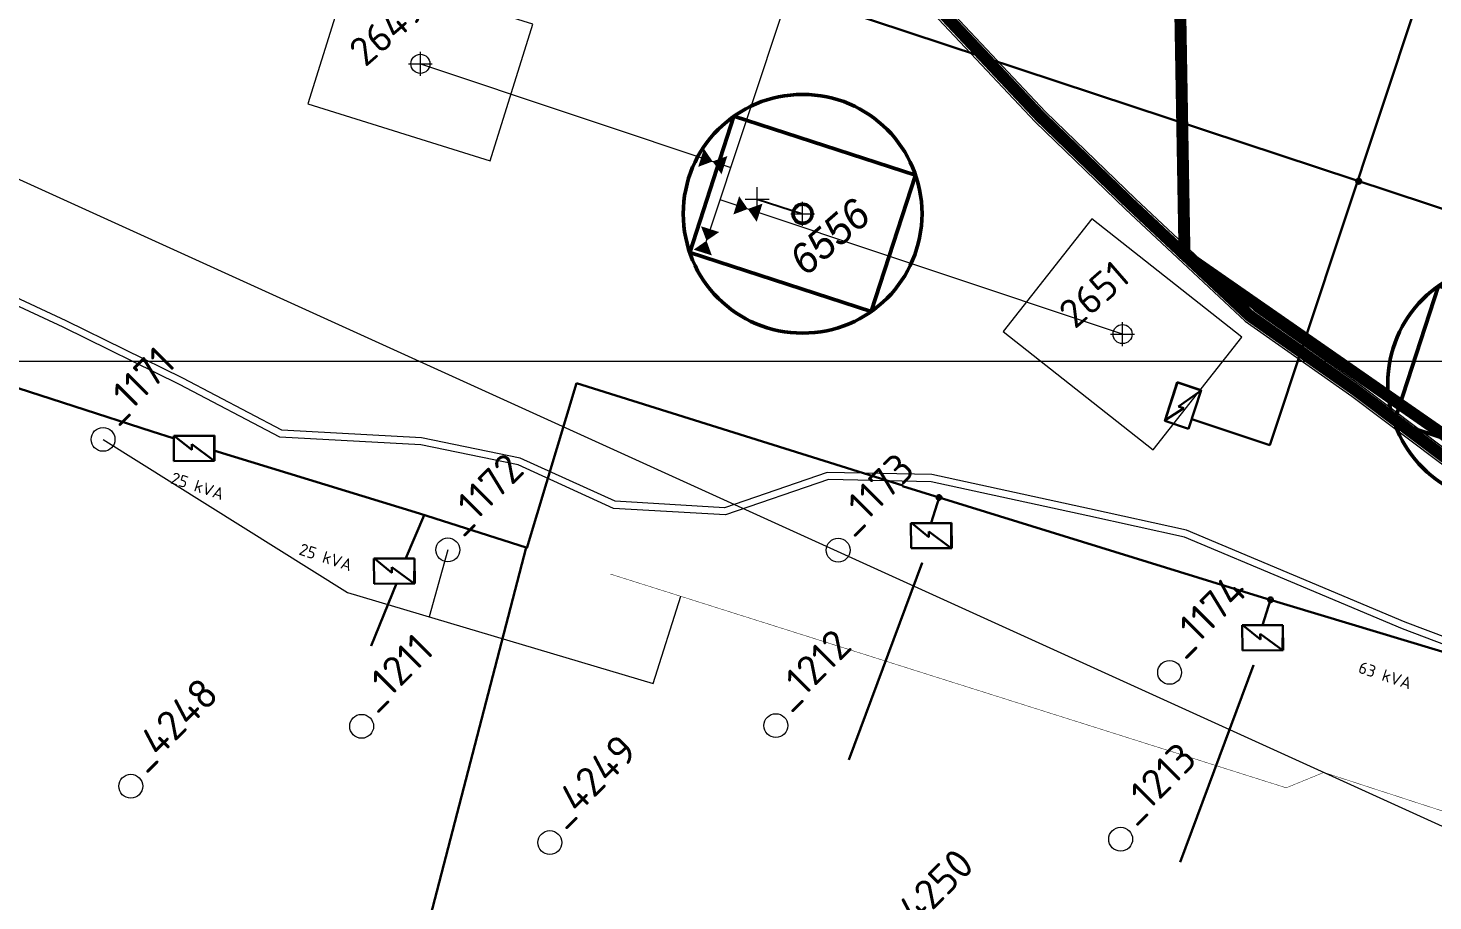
# Model space of a CAD drawing. Header units: millimetres. Extents: x 519 to 9564855, y -810 to 5021775.
# Drawn here: x 9534373 to 9534961, y 4999774 to 5000140 of the extents above; entities that cross this region are included whole.
import ezdxf

# ---------------------------------------------------------------- set-up
doc = ezdxf.new("R2010")
doc.units = ezdxf.units.MM
doc.header["$LTSCALE"] = 2
doc.header["$MEASUREMENT"] = 0
doc.header["$PDMODE"] = 2
doc.header["$PDSIZE"] = 5
for name, color, linetype in [('164 скв. на 2011 год (измененные)', 121, 'Continuous'), ('GRID_PULKOVO', 7, 'Continuous'), ('OilColl&Flowlines', 3, 'Continuous'), ('OLD WELLS(dr.bfr2000)', 24, 'Continuous'), ('ROAD_GROUND', 9, 'Continuous'), ('Stage 9.Frame&Text', 7, 'Continuous')]:
    doc.layers.add(name, color=color, linetype=linetype)
for name, color, linetype, lineweight in [('PPLINE_GAS', 4, 'GAS_LINE', 30), ('WELLS(drilled after 2000y)', 6, 'Continuous', 40), ('Скважины на 2026 доп.', 222, 'Continuous', 50), ('Электро', 1, 'Continuous', 30), ('Электроснаб', 1, 'Continuous', 18), ('Электроснабжене', 1, 'Continuous', 18)]:
    doc.layers.add(name, color=color, linetype=linetype, lineweight=lineweight)
doc.layers.add('скв.2011', color=7, linetype='Continuous', true_color=0xb3ffff)
doc.styles.add('92051501$0$STANDARD', font='simplex.shx')
doc.styles.add('Elect', font='isocpeur.ttf')
doc.styles.add('Line_GUGK', font='')
doc.styles.get("Standard").update_dxf_attribs({"font": 'isocpeur.ttf', "width": 0.5})
doc.styles.get('Line_GUGK').set_extended_font_data('Bm431', italic=True)
doc.linetypes.add('GAS_LINE', pattern='A,0.5,-0.2,["G",92051501$0$STANDARD,S=0.1,R=0,X=-0.1,Y=-0.05],-0.05', length=0.75)

msp = doc.modelspace()

# ---------------------------------------------------------------- linework, layer by layer
at = {"layer": '164 скв. на 2011 год (измененные)', "color": 0, "linetype": 'ByBlock', "lineweight": 0, "ltscale": 80, "const_width": 5}
msp.add_lwpolyline([(9535220.53, 4999792.35), (9534857.34064, 5000044.69341), (9534853.82, 5000247.06), (9535350.71, 5000307.96), (9535536.36, 5000231.24), (9535358.65, 4999910.07), (9535220.53, 4999792.35)], dxfattribs=at)
at = {"layer": 'DEFPOINTS', "lineweight": 0, "ltscale": 80}
msp.add_point((9534831.4, 5000011.4), dxfattribs=at)
at = {"layer": 'GRID_PULKOVO', "lineweight": 0}
msp.add_line((9533000, 5000000), (9548000, 5000000), dxfattribs=at)
at = {"layer": 'OilColl&Flowlines', "lineweight": 0}
for p, q in [((9534728.18895, 5000265.26156), (9534657.06201, 5000050.29982)), ((9534537.3, 5000124.6), (9534667.29273, 5000081.21938))]:
    msp.add_line(p, q, dxfattribs=at)
at = {"layer": 'OilColl&Flowlines', "color": 3, "linetype": 'ByBlock', "lineweight": 0, "ltscale": 25}
msp.add_line((9534831.4, 5000011.4), (9534662.80388, 5000067.65305), dxfattribs=at)
at = {"layer": 'OilColl&Flowlines', "lineweight": 0}
for points in [[(9534664.64787, 5000082.16766, 8, 0, 0), (9534659.6977, 5000083.73244, 0, 8, 0), (9534654.8601, 5000085.26163, 8, 8, 0)], [(9534655.56769, 5000045.56259, 8, 0, 0), (9534657.13247, 5000050.51276, 0, 8, 0), (9534658.66166, 5000055.35036, 8, 8, 0)]]:
    msp.add_lwpolyline(points, format="xyseb", dxfattribs=at)
at = {"layer": 'OilColl&Flowlines', "color": 3, "linetype": 'ByBlock', "lineweight": 0, "ltscale": 25}
msp.add_lwpolyline([(9534679.38395, 5000062.24015, 8, 0, 0), (9534674.43377, 5000063.80493, 0, 8, 0), (9534669.59618, 5000065.33412, 8, 8, 0)], format="xyseb", dxfattribs=at)
at = {"layer": 'OilColl&Flowlines', "color": 3, "linetype": 'ByBlock', "lineweight": 0, "ltscale": 50, "const_width": 0.2}
for points in [[(9534915.68522, 4999827.78649), (9534899.95651, 4999821.33609), (9534616.78742, 4999910.91436)], [(9535362.31394, 4999669.67703), (9535353.43544, 4999685.33501), (9534915.68522, 4999827.78649)]]:
    msp.add_lwpolyline(points, dxfattribs=at)
at = {"layer": 'OLD WELLS(dr.bfr2000)', "lineweight": 0}
for centre in [(9534404.4, 4999967.3), (9534548.8, 4999921), (9534712.3, 4999920.9), (9534851.1, 4999869.7), (9534512.7, 4999847.1), (9534686.2, 4999847.4), (9534416, 4999822), (9534591.5, 4999798.4), (9534830.6, 4999799.8)]:
    msp.add_circle(centre, 5, dxfattribs=at)
at = {"layer": 'PPLINE_GAS', "linetype": 'GAS_LINE', "lineweight": 0, "ltscale": 20}
msp.add_lwpolyline([(9533545.33715, 5000453.75701), (9533553.23418, 5000450.07662), (9533692.01801, 5000384.17052), (9535143.41549, 4999724.24078)], dxfattribs=at)
at = {"layer": 'ROAD_GROUND', "lineweight": 0, "const_width": 5}
msp.add_lwpolyline([(9534655.97343, 5000238.65064), (9534661.81108, 5000234.19761), (9534695.43959, 5000207.29481), (9534742.88954, 5000159.94517), (9534796.97404, 5000102.46164), (9534834.70682, 5000065.92673), (9534884.63492, 5000019.08799), (9534929.20236, 4999987.78111), (9534965.32471, 4999960.56427), (9535010.64539, 4999927.44916), (9535062.20957, 4999887.19882), (9535100.06662, 4999856.95324), (9535130.58164, 4999830.03999), (9535183.65885, 4999786.461)], dxfattribs=at)
at = {"layer": 'ROAD_GROUND', "lineweight": 0}
for points in [[(9534654.15419, 5000236.26519), (9534659.937, 5000231.855), (9534693.437, 5000205.055), (9534740.737, 5000157.855), (9534794.837, 5000100.355), (9534832.637, 5000063.755), (9534882.737, 5000016.755), (9534927.437, 4999985.355), (9534963.537, 4999958.155), (9535008.837, 4999925.055), (9535060.337, 4999884.855), (9535098.137, 4999854.655), (9535128.637, 4999827.755), (9535181.75516, 4999784.14239)], [(9534662.91433, 5000237.13011), (9534663.63082, 5000236.5837), (9534697.44217, 5000209.53461), (9534745.04208, 5000162.03534), (9534799.11109, 5000104.56828), (9534836.77664, 5000068.09846), (9534886.53285, 5000021.42098), (9534930.96772, 4999990.20722), (9534967.11241, 4999962.97355), (9535012.45378, 4999929.84332), (9535064.08214, 4999889.54264), (9535101.99623, 4999859.25148), (9535132.52628, 4999832.32498), (9535201.59919, 4999775.61274)], [(9534994.72284, 4999870.49322), (9534948.62446, 4999887.96843), (9534901.8709, 4999907.59091), (9534857.32256, 4999926.38474), (9534816.89549, 4999935.32439), (9534751.18529, 4999949.5616), (9534708.20772, 4999950.4447), (9534665.05123, 4999935.6253), (9534618.20302, 4999938.39314), (9534578.20199, 4999956.58456), (9534537.45071, 4999964.97163), (9534478.41907, 4999968.1952), (9534436.47695, 4999990.28066), (9534387.6415, 5000014.24898), (9534341.08589, 5000035.98158), (9534298.16354, 5000051.65323), (9534254.45444, 5000069.19702), (9534191.94887, 5000097.74563), (9534122.70016, 5000130.66933), (9534077.83751, 5000153.00143)], [(9534995.637, 4999873.355), (9534949.737, 4999890.755), (9534903.037, 4999910.355), (9534858.237, 4999929.255), (9534817.537, 4999938.255), (9534751.537, 4999952.555), (9534707.737, 4999953.455), (9534664.637, 4999938.655), (9534618.937, 4999941.355), (9534579.137, 4999959.455), (9534537.837, 4999967.955), (9534479.237, 4999971.155), (9534437.837, 4999992.955), (9534388.937, 5000016.955), (9534342.237, 5000038.755), (9534299.237, 5000054.455), (9534255.637, 5000071.955), (9534193.237, 5000100.455), (9534124.037, 5000133.355), (9534079.237, 5000155.655)]]:
    msp.add_lwpolyline(points, dxfattribs=at)
at = {"layer": 'ROAD_GROUND', "color": 8, "lineweight": 0, "const_width": 5}
msp.add_lwpolyline([(9534661.0951, 5000234.74466), (9534661.78391, 5000234.21935), (9534695.43959, 5000207.29481), (9534742.88954, 5000159.94517), (9534796.97404, 5000102.46164), (9534834.72409, 5000065.91053), (9534884.63492, 5000019.08799), (9534929.20236, 4999987.78111), (9534965.3425, 4999960.55127), (9535010.64538, 4999927.44917), (9535062.22282, 4999887.18824), (9535100.06662, 4999856.95324), (9535130.58164, 4999830.03999), (9535201.64082, 4999771.68296)], dxfattribs=at)
at = {"layer": 'Stage 9.Frame&Text', "color": 0, "linetype": 'ByBlock', "lineweight": 0, "elevation": 0.00005}
for points in [[(9534490.1675, 5000107.79285), (9534566.55909, 5000083.93045), (9534584.45589, 5000141.22415), (9534508.0643, 5000165.08654)], [(9534781.37206, 5000012.47635), (9534844.26072, 4999962.97781), (9534881.38463, 5000010.14431), (9534818.49597, 5000059.64285)]]:
    msp.add_lwpolyline(points, close=True, dxfattribs=at)
at = {"layer": 'Stage 9.Frame&Text', "color": 0, "linetype": 'ByBlock', "lineweight": 0}
for centre in [(9534537.3, 5000124.6), (9534831.4, 5000011.4)]:
    msp.add_circle(centre, 4, dxfattribs=at)
for p in [(9534537.3, 5000124.6), (9534831.4, 5000011.4)]:
    msp.add_point(p, dxfattribs=at)
at = {"layer": 'WELLS(drilled after 2000y)', "color": 3, "linetype": 'ByBlock', "lineweight": 0, "ltscale": 50}
for p, q in [((9534404.4, 4999967.3), (9534506.71483, 4999903.21134)), ((9534548.8, 4999921), (9534540.98198, 4999893.00926)), ((9534506.71483, 4999903.21134), (9534634.78226, 4999865.08287)), ((9534634.78226, 4999865.08287), (9534646.32481, 4999901.57044))]:
    msp.add_line(p, q, dxfattribs=at)
at = {"layer": 'скв.2011', "color": 0, "linetype": 'ByBlock', "lineweight": 0, "ltscale": 80}
for p, q in [((9534857.34, 5000044.73), (9534853.82, 5000247.06)), ((9535220.53, 4999792.35), (9534857.34, 5000044.73))]:
    msp.add_line(p, q, dxfattribs=at)
at = {"layer": 'скв.2011', "color": 0, "linetype": 'ByBlock', "lineweight": 0, "ltscale": 80, "const_width": 0.1}
msp.add_lwpolyline([(9534853.82, 5000247.06), (9535350.71, 5000307.96), (9535536.36, 5000231.24), (9535358.65, 4999910.07), (9535220.53, 4999792.35), (9534857.34064, 5000044.69341), (9534853.82, 5000247.06)], dxfattribs=at)
at = {"layer": 'Скважины на 2026 доп.', "linetype": 'ByBlock', "lineweight": 25}
msp.add_line((9534678.4, 5000067.9), (9534697.4, 5000061.8), dxfattribs=at)
at = {"layer": 'Скважины на 2026 доп.', "linetype": 'ByBlock', "ltscale": 50}
for points in [[(9534650.08723, 5000045.62898), (9534726.17175, 5000020.90762), (9534744.71277, 5000077.97102), (9534668.62825, 5000102.69238)], [(9534945.18723, 4999974.52898), (9535021.27175, 4999949.80762), (9535039.81277, 5000006.87102), (9534963.72825, 5000031.59238)]]:
    msp.add_lwpolyline(points, close=True, dxfattribs=at)
for centre in [(9534697.4, 5000061.8), (9534992.5, 4999990.7)]:
    msp.add_circle(centre, 50, dxfattribs=at)
at = {"layer": 'Скважины на 2026 доп.', "linetype": 'ByBlock'}
msp.add_circle((9534697.4, 5000061.8), 4, dxfattribs=at)
at = {"layer": 'Скважины на 2026 доп.', "linetype": 'ByBlock', "lineweight": 0}
for p in [(9534678.4, 5000067.9), (9534697.4, 5000061.8)]:
    msp.add_point(p, dxfattribs=at)
at = {"layer": 'Электро'}
for p, q in [((9533973.06624, 5000392.15028, 0), (9535328.30968, 4999943.72478, 0)), ((9534300.65596, 5000010.77332, 0), (9534425.02207, 4999970.59834, 0)), ((9534849.03166, 4999975.00596), (9534854.32941, 4999991.2107)), ((9534854.39201, 4999991.08729), (9534849.23498, 4999975.31297)), ((9534854.32941, 4999991.2107), (9534864.37856, 4999987.92538)), ((9534864.27415, 4999987.7118), (9534854.39201, 4999991.08729)), ((9534854.78777, 4999981.04735), (9534864.27415, 4999987.7118)), ((9534864.37856, 4999987.92538), (9534859.08082, 4999971.72063)), ((9534849.23498, 4999975.31297), (9534857.04545, 4999980.30926)), ((9534857.04545, 4999980.30926), (9534854.78777, 4999981.04735)), ((9534859.08082, 4999971.72063), (9534849.03166, 4999975.00596)), ((9534425.02207, 4999970.59834, 0), (9534433.80087, 4999967.76245, 0)), ((9534434.01844, 4999968.797, 0), (9534451.06687, 4999968.90134, 0)), ((9534434.08315, 4999958.22465, 0), (9534434.01844, 4999968.797, 0)), ((9534450.96962, 4999968.80289, 0), (9534434.37402, 4999968.70132, 0)), ((9534434.37402, 4999968.70132, 0), (9534441.5858, 4999962.87409, 0)), ((9534450.89593, 4999958.36043, 0), (9534450.96962, 4999968.80289, 0)), ((9534451.06687, 4999968.90134, 0), (9534451.13158, 4999958.32899, 0)), ((9534441.5858, 4999962.87409, 0), (9534441.57126, 4999965.24932, 0)), ((9534441.57126, 4999965.24932, 0), (9534450.89593, 4999958.36043, 0)), ((9534451.13158, 4999958.32899, 0), (9534434.08315, 4999958.22465, 0)), ((9534742.7281, 4999932.23239), (9534759.77653, 4999932.33673)), ((9534742.79281, 4999921.66004), (9534742.7281, 4999932.23239)), ((9534759.67928, 4999932.23828), (9534743.08368, 4999932.13672)), ((9534743.08368, 4999932.13672), (9534750.29546, 4999926.30948)), ((9534750.29546, 4999926.30948), (9534750.28092, 4999928.68472)), ((9534750.28092, 4999928.68472), (9534759.60559, 4999921.79582)), ((9534759.60559, 4999921.79582), (9534759.67928, 4999932.23828)), ((9534759.77653, 4999932.33673), (9534759.84124, 4999921.76438)), ((9534759.84124, 4999921.76438), (9534742.79281, 4999921.66004)), ((9534517.81871, 4999917.32987, 0), (9534534.86714, 4999917.43421, 0)), ((9534517.88342, 4999906.75752, 0), (9534517.81871, 4999917.32987, 0)), ((9534534.76989, 4999917.33576, 0), (9534518.17429, 4999917.2342, 0)), ((9534518.17429, 4999917.2342, 0), (9534525.38607, 4999911.40696, 0)), ((9534534.6962, 4999906.8933, 0), (9534534.76989, 4999917.33576, 0)), ((9534534.86714, 4999917.43421, 0), (9534534.93185, 4999906.86186, 0)), ((9534525.38607, 4999911.40696, 0), (9534525.37153, 4999913.78219, 0)), ((9534525.37153, 4999913.78219, 0), (9534534.6962, 4999906.8933, 0)), ((9534516.69611, 4999880.87167, 0), (9534527.33014, 4999906.92141, 0)), ((9534534.93185, 4999906.86186, 0), (9534517.88342, 4999906.75752, 0)), ((9534881.5405, 4999889.40863), (9534898.58893, 4999889.51296)), ((9534881.6052, 4999878.83628), (9534881.5405, 4999889.40863)), ((9534898.49168, 4999889.41451), (9534881.89608, 4999889.31295)), ((9534881.89608, 4999889.31295), (9534889.10786, 4999883.48572)), ((9534889.10786, 4999883.48572), (9534889.09332, 4999885.86095)), ((9534889.09332, 4999885.86095), (9534898.41799, 4999878.97205)), ((9534898.41799, 4999878.97205), (9534898.49168, 4999889.41451)), ((9534898.58893, 4999889.51296), (9534898.65363, 4999878.94061)), ((9534898.65363, 4999878.94061), (9534881.6052, 4999878.83628))]:
    msp.add_line(p, q, dxfattribs=at)
at = {"layer": 'Электро', "ltscale": 25}
for p, q in [((9534893.04205, 4999964.89137, 0), (9534954.7156, 5000150.53833, 0)), ((9534893.04205, 4999964.89137, 0), (9534860.39835, 4999975.75071)), ((9534751.25232, 4999932.28456), (9534754.53934, 4999942.93324, 0)), ((9534747.46987, 4999915.604), (9534716.72593, 4999833.05615)), ((9534890.06472, 4999889.4608), (9534893.35174, 4999900.10947, 0)), ((9534886.28227, 4999872.78023), (9534855.53833, 4999790.23239))]:
    msp.add_line(p, q, dxfattribs=at)
at = {"layer": 'Электро', "ltscale": 0.05}
for p, q in [((9534581.89486, 4999921.65872, 0), (9534602.67751, 4999990.77798, 0)), ((9534602.67751, 4999990.77798, 0), (9534739.33573, 4999947.94013, 0)), ((9534536.90626, 4999936.2178, 0), (9534450.80909, 4999962.70556, 0)), ((9534739.22905, 4999947.6592, 0), (9534890.05957, 4999901.10098, 0)), ((9534538.92554, 4999935.57597, 0), (9534531.16251, 4999917.51761, 0)), ((9534581.55557, 4999922.02598, 0), (9534536.90257, 4999936.21898, 0)), ((9534533.7897, 4999737.7817, -24.2032), (9534581.55557, 4999922.02598, 0)), ((9534890.05957, 4999901.10098, 0), (9534973.91891, 4999875.84492, 0))]:
    msp.add_line(p, q, dxfattribs=at)
at = {"layer": 'Электро', "ltscale": 25, "const_width": 1.5, "elevation": 0}
msp.add_lwpolyline([(9534929.58416, 5000075.65158, 1), (9534931.01075, 5000075.18805, 1)], format="xyb", close=True, dxfattribs=at)
at = {"layer": 'Электро', "ltscale": 80}
for centre, start, end in [((9534754.53934, 4999942.93324, 0), 161.99999995, 342), ((9534754.53934, 4999942.93324, 0), 342, 161.99999995), ((9534893.35174, 4999900.10947, 0), 161.99999995, 342), ((9534893.35174, 4999900.10947, 0), 342, 161.99999995)]:
    msp.add_arc(centre, 1, start, end, dxfattribs=at)
at = {"layer": 'Электроснаб', "color": 1, "linetype": 'ByBlock', "lineweight": 0}
msp.add_line((9533973.06624, 5000392.15028, 0), (9535328.30968, 4999943.72478, 0), dxfattribs=at)
at = {"layer": 'Электроснаб', "color": 1, "lineweight": 0, "ltscale": 25}
for p, q in [((9534893.04205, 4999964.89137, 0), (9534954.7156, 5000150.53833, 0)), ((9534893.04205, 4999964.89137, 0), (9534860.39835, 4999975.75071)), ((9534751.25232, 4999932.28456), (9534754.53934, 4999942.93324, 0)), ((9534747.46987, 4999915.604), (9534716.72593, 4999833.05615)), ((9534890.06472, 4999889.4608), (9534893.35174, 4999900.10947, 0)), ((9534886.28227, 4999872.78023), (9534855.53833, 4999790.23239))]:
    msp.add_line(p, q, dxfattribs=at)
at = {"layer": 'Электроснаб', "color": 1, "lineweight": 0}
for p, q in [((9534300.65596, 5000010.77332, 0), (9534425.02207, 4999970.59834, 0)), ((9534849.03166, 4999975.00596), (9534854.32941, 4999991.2107)), ((9534854.39201, 4999991.08729), (9534849.23498, 4999975.31297)), ((9534854.32941, 4999991.2107), (9534864.37856, 4999987.92538)), ((9534864.27415, 4999987.7118), (9534854.39201, 4999991.08729)), ((9534854.78777, 4999981.04735), (9534864.27415, 4999987.7118)), ((9534864.37856, 4999987.92538), (9534859.08082, 4999971.72063)), ((9534849.23498, 4999975.31297), (9534857.04545, 4999980.30926)), ((9534857.04545, 4999980.30926), (9534854.78777, 4999981.04735)), ((9534859.08082, 4999971.72063), (9534849.03166, 4999975.00596)), ((9534425.02207, 4999970.59834, 0), (9534433.80087, 4999967.76245, 0)), ((9534434.01844, 4999968.797, 0), (9534451.06687, 4999968.90134, 0)), ((9534434.08315, 4999958.22465, 0), (9534434.01844, 4999968.797, 0)), ((9534450.96962, 4999968.80289, 0), (9534434.37402, 4999968.70132, 0)), ((9534434.37402, 4999968.70132, 0), (9534441.5858, 4999962.87409, 0)), ((9534450.89593, 4999958.36043, 0), (9534450.96962, 4999968.80289, 0)), ((9534451.06687, 4999968.90134, 0), (9534451.13158, 4999958.32899, 0)), ((9534441.5858, 4999962.87409, 0), (9534441.57126, 4999965.24932, 0)), ((9534441.57126, 4999965.24932, 0), (9534450.89593, 4999958.36043, 0)), ((9534451.13158, 4999958.32899, 0), (9534434.08315, 4999958.22465, 0)), ((9534742.7281, 4999932.23239), (9534759.77653, 4999932.33673)), ((9534742.79281, 4999921.66004), (9534742.7281, 4999932.23239)), ((9534759.67928, 4999932.23828), (9534743.08368, 4999932.13672)), ((9534743.08368, 4999932.13672), (9534750.29546, 4999926.30948)), ((9534750.29546, 4999926.30948), (9534750.28092, 4999928.68472)), ((9534750.28092, 4999928.68472), (9534759.60559, 4999921.79582)), ((9534759.60559, 4999921.79582), (9534759.67928, 4999932.23828)), ((9534759.77653, 4999932.33673), (9534759.84124, 4999921.76438)), ((9534759.84124, 4999921.76438), (9534742.79281, 4999921.66004)), ((9534517.81871, 4999917.32987, 0), (9534534.86714, 4999917.43421, 0)), ((9534517.88342, 4999906.75752, 0), (9534517.81871, 4999917.32987, 0)), ((9534534.76989, 4999917.33576, 0), (9534518.17429, 4999917.2342, 0)), ((9534518.17429, 4999917.2342, 0), (9534525.38607, 4999911.40696, 0)), ((9534534.6962, 4999906.8933, 0), (9534534.76989, 4999917.33576, 0)), ((9534534.86714, 4999917.43421, 0), (9534534.93185, 4999906.86186, 0)), ((9534525.38607, 4999911.40696, 0), (9534525.37153, 4999913.78219, 0)), ((9534525.37153, 4999913.78219, 0), (9534534.6962, 4999906.8933, 0)), ((9534516.69611, 4999880.87167, 0), (9534527.33014, 4999906.92141, 0)), ((9534534.93185, 4999906.86186, 0), (9534517.88342, 4999906.75752, 0)), ((9534881.5405, 4999889.40863), (9534898.58893, 4999889.51296)), ((9534881.6052, 4999878.83628), (9534881.5405, 4999889.40863)), ((9534898.49168, 4999889.41451), (9534881.89608, 4999889.31295)), ((9534881.89608, 4999889.31295), (9534889.10786, 4999883.48572)), ((9534889.10786, 4999883.48572), (9534889.09332, 4999885.86095)), ((9534889.09332, 4999885.86095), (9534898.41799, 4999878.97205)), ((9534898.41799, 4999878.97205), (9534898.49168, 4999889.41451)), ((9534898.58893, 4999889.51296), (9534898.65363, 4999878.94061)), ((9534898.65363, 4999878.94061), (9534881.6052, 4999878.83628))]:
    msp.add_line(p, q, dxfattribs=at)
at = {"layer": 'Электроснаб', "color": 1, "lineweight": 0, "ltscale": 0.05}
for p, q in [((9534581.89486, 4999921.65872, 0), (9534602.67751, 4999990.77798, 0)), ((9534602.67751, 4999990.77798, 0), (9534739.33573, 4999947.94013, 0)), ((9534536.90626, 4999936.2178, 0), (9534450.80909, 4999962.70556, 0)), ((9534739.22905, 4999947.6592, 0), (9534890.05957, 4999901.10098, 0)), ((9534538.92554, 4999935.57597, 0), (9534531.16251, 4999917.51761, 0)), ((9534581.55557, 4999922.02598, 0), (9534536.90257, 4999936.21898, 0)), ((9534890.05957, 4999901.10098, 0), (9534973.91891, 4999875.84492, 0))]:
    msp.add_line(p, q, dxfattribs=at)
at = {"layer": 'Электроснаб', "color": 1, "lineweight": 0, "ltscale": 25, "const_width": 1.5, "elevation": 0}
msp.add_lwpolyline([(9534929.58416, 5000075.65158, 1), (9534931.01075, 5000075.18805, 1)], format="xyb", close=True, dxfattribs=at)
at = {"layer": 'Электроснаб', "color": 1, "lineweight": 0, "ltscale": 80}
for centre, start, end in [((9534754.53934, 4999942.93324, 0), 161.99999995, 342), ((9534754.53934, 4999942.93324, 0), 342, 161.99999995), ((9534893.35174, 4999900.10947, 0), 161.99999995, 342), ((9534893.35174, 4999900.10947, 0), 342, 161.99999995)]:
    msp.add_arc(centre, 1, start, end, dxfattribs=at)
at = {"layer": 'Электроснабжене', "color": 1, "linetype": 'ByBlock', "lineweight": 0}
msp.add_line((9533973.06624, 5000392.15028, 0), (9535328.30968, 4999943.72478, 0), dxfattribs=at)
at = {"layer": 'Электроснабжене', "color": 1, "lineweight": 0, "ltscale": 25}
for p, q in [((9534893.04205, 4999964.89137, 0), (9534954.7156, 5000150.53833, 0)), ((9534893.04205, 4999964.89137, 0), (9534860.39835, 4999975.75071)), ((9534751.25232, 4999932.28456), (9534754.53934, 4999942.93324, 0)), ((9534747.46987, 4999915.604), (9534716.72593, 4999833.05615)), ((9534890.06472, 4999889.4608), (9534893.35174, 4999900.10947, 0)), ((9534886.28227, 4999872.78023), (9534855.53833, 4999790.23239))]:
    msp.add_line(p, q, dxfattribs=at)
at = {"layer": 'Электроснабжене', "color": 1, "lineweight": 0}
for p, q in [((9534300.65596, 5000010.77332, 0), (9534425.02207, 4999970.59834, 0)), ((9534849.03166, 4999975.00596), (9534854.32941, 4999991.2107)), ((9534854.39201, 4999991.08729), (9534849.23498, 4999975.31297)), ((9534854.32941, 4999991.2107), (9534864.37856, 4999987.92538)), ((9534864.27415, 4999987.7118), (9534854.39201, 4999991.08729)), ((9534854.78777, 4999981.04735), (9534864.27415, 4999987.7118)), ((9534864.37856, 4999987.92538), (9534859.08082, 4999971.72063)), ((9534849.23498, 4999975.31297), (9534857.04545, 4999980.30926)), ((9534857.04545, 4999980.30926), (9534854.78777, 4999981.04735)), ((9534859.08082, 4999971.72063), (9534849.03166, 4999975.00596)), ((9534425.02207, 4999970.59834, 0), (9534433.80087, 4999967.76245, 0)), ((9534434.01844, 4999968.797, 0), (9534451.06687, 4999968.90134, 0)), ((9534434.08315, 4999958.22465, 0), (9534434.01844, 4999968.797, 0)), ((9534450.96962, 4999968.80289, 0), (9534434.37402, 4999968.70132, 0)), ((9534434.37402, 4999968.70132, 0), (9534441.5858, 4999962.87409, 0)), ((9534450.89593, 4999958.36043, 0), (9534450.96962, 4999968.80289, 0)), ((9534451.06687, 4999968.90134, 0), (9534451.13158, 4999958.32899, 0)), ((9534441.5858, 4999962.87409, 0), (9534441.57126, 4999965.24932, 0)), ((9534441.57126, 4999965.24932, 0), (9534450.89593, 4999958.36043, 0)), ((9534451.13158, 4999958.32899, 0), (9534434.08315, 4999958.22465, 0)), ((9534742.7281, 4999932.23239), (9534759.77653, 4999932.33673)), ((9534742.79281, 4999921.66004), (9534742.7281, 4999932.23239)), ((9534759.67928, 4999932.23828), (9534743.08368, 4999932.13672)), ((9534743.08368, 4999932.13672), (9534750.29546, 4999926.30948)), ((9534750.29546, 4999926.30948), (9534750.28092, 4999928.68472)), ((9534750.28092, 4999928.68472), (9534759.60559, 4999921.79582)), ((9534759.60559, 4999921.79582), (9534759.67928, 4999932.23828)), ((9534759.77653, 4999932.33673), (9534759.84124, 4999921.76438)), ((9534759.84124, 4999921.76438), (9534742.79281, 4999921.66004)), ((9534517.81871, 4999917.32987, 0), (9534534.86714, 4999917.43421, 0)), ((9534517.88342, 4999906.75752, 0), (9534517.81871, 4999917.32987, 0)), ((9534534.76989, 4999917.33576, 0), (9534518.17429, 4999917.2342, 0)), ((9534518.17429, 4999917.2342, 0), (9534525.38607, 4999911.40696, 0)), ((9534534.6962, 4999906.8933, 0), (9534534.76989, 4999917.33576, 0)), ((9534534.86714, 4999917.43421, 0), (9534534.93185, 4999906.86186, 0)), ((9534525.38607, 4999911.40696, 0), (9534525.37153, 4999913.78219, 0)), ((9534525.37153, 4999913.78219, 0), (9534534.6962, 4999906.8933, 0)), ((9534516.69611, 4999880.87167, 0), (9534527.33014, 4999906.92141, 0)), ((9534534.93185, 4999906.86186, 0), (9534517.88342, 4999906.75752, 0)), ((9534881.5405, 4999889.40863), (9534898.58893, 4999889.51296)), ((9534881.6052, 4999878.83628), (9534881.5405, 4999889.40863)), ((9534898.49168, 4999889.41451), (9534881.89608, 4999889.31295)), ((9534881.89608, 4999889.31295), (9534889.10786, 4999883.48572)), ((9534889.10786, 4999883.48572), (9534889.09332, 4999885.86095)), ((9534889.09332, 4999885.86095), (9534898.41799, 4999878.97205)), ((9534898.41799, 4999878.97205), (9534898.49168, 4999889.41451)), ((9534898.58893, 4999889.51296), (9534898.65363, 4999878.94061)), ((9534898.65363, 4999878.94061), (9534881.6052, 4999878.83628))]:
    msp.add_line(p, q, dxfattribs=at)
at = {"layer": 'Электроснабжене', "color": 1, "lineweight": 0, "ltscale": 0.05}
for p, q in [((9534581.89486, 4999921.65872, 0), (9534602.67751, 4999990.77798, 0)), ((9534602.67751, 4999990.77798, 0), (9534739.33573, 4999947.94013, 0)), ((9534536.90626, 4999936.2178, 0), (9534450.80909, 4999962.70556, 0)), ((9534739.22905, 4999947.6592, 0), (9534890.05957, 4999901.10098, 0)), ((9534538.92554, 4999935.57597, 0), (9534531.16251, 4999917.51761, 0)), ((9534581.55557, 4999922.02598, 0), (9534536.90257, 4999936.21898, 0)), ((9534890.05957, 4999901.10098, 0), (9534973.91891, 4999875.84492, 0))]:
    msp.add_line(p, q, dxfattribs=at)
at = {"layer": 'Электроснабжене', "color": 1, "lineweight": 0, "ltscale": 25, "const_width": 1.5, "elevation": 0}
msp.add_lwpolyline([(9534929.58416, 5000075.65158, 1), (9534931.01075, 5000075.18805, 1)], format="xyb", close=True, dxfattribs=at)
at = {"layer": 'Электроснабжене', "color": 1, "lineweight": 0, "ltscale": 80}
for centre, start, end in [((9534754.53934, 4999942.93324, 0), 161.99999995, 342), ((9534754.53934, 4999942.93324, 0), 342, 161.99999995), ((9534893.35174, 4999900.10947, 0), 161.99999995, 342), ((9534893.35174, 4999900.10947, 0), 342, 161.99999995)]:
    msp.add_arc(centre, 1, start, end, dxfattribs=at)

# ---------------------------------------------------------------- texts
at = {"layer": 'OLD WELLS(dr.bfr2000)', "lineweight": 0, "style": 'Elect'}
for s, p in [(' _1171', (9534404.4, 4999967.3)), (' _1172', (9534548.8, 4999921)), (' _1173', (9534712.3, 4999920.9)), (' _1174', (9534851.1, 4999869.7)), (' _1211', (9534512.7, 4999847.1)), (' _1212', (9534686.2, 4999847.4)), (' _4248', (9534416, 4999822)), (' _4249', (9534591.5, 4999798.4)), (' _1213', (9534830.6, 4999799.8)), (' _4250', (9534733.3, 4999751.3))]:
    msp.add_text(s, height=12.5, rotation=44.99999992, dxfattribs=at).set_placement(p)
at = {"layer": 'Stage 9.Frame&Text', "color": 0, "linetype": 'ByBlock', "lineweight": 0, "style": 'Elect'}
for s, p in [('2649', (9534514.19782, 5000122.92529)), ('2651', (9534811.43819, 5000013.20204))]:
    msp.add_text(s, height=12, rotation=41, dxfattribs=at).set_placement(p)
at = {"layer": 'Скважины на 2026 доп.', "linetype": 'ByBlock', "style": 'Line_GUGK'}
msp.add_text('6556', height=12.5, rotation=41, dxfattribs=at).set_placement((9534698.73971, 5000035.28969))
at = {"layer": 'Электро'}
for s, p in [('25 kVA', (9534432.34454, 4999948.98697, -0.00006)), ('25 kVA', (9534486.05777, 4999919.16661, -0.00006)), ('63 kVA', (9534929.72652, 4999869.67055, -0.00006))]:
    msp.add_text(s, height=5, rotation=341.691556, dxfattribs=at).set_placement(p)
at = {"layer": 'Электроснаб', "color": 1, "lineweight": 0}
for s, p in [('25 kVA', (9534432.34454, 4999948.98697, -0.00006)), ('25 kVA', (9534486.05777, 4999919.16661, -0.00006)), ('63 kVA', (9534929.72652, 4999869.67055, -0.00006))]:
    msp.add_text(s, height=5, rotation=341.691556, dxfattribs=at).set_placement(p)
at = {"layer": 'Электроснабжене', "color": 1, "lineweight": 0}
for s, p in [('25 kVA', (9534432.34454, 4999948.98697, -0.00006)), ('25 kVA', (9534486.05777, 4999919.16661, -0.00006)), ('63 kVA', (9534929.72652, 4999869.67055, -0.00006))]:
    msp.add_text(s, height=5, rotation=341.691556, dxfattribs=at).set_placement(p)

doc.saveas('drawing.dxf')
